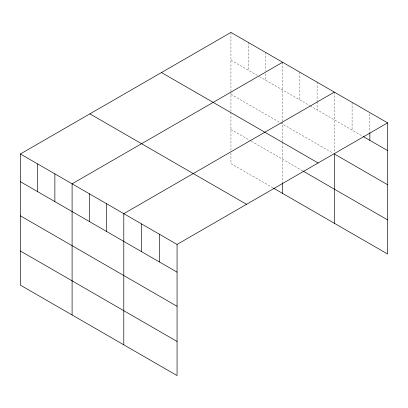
<?xml version="1.0" encoding="UTF-8"?>
<svg xmlns="http://www.w3.org/2000/svg" width="408" height="408" viewBox="0 0 408 408"><rect width="100%" height="100%" fill="white"/><g stroke="black" fill="none" stroke-linecap="round" stroke-linejoin="round"><path stroke-width="0.31" stroke-dasharray="2.04 1.53" d="M230.943 32.421L230.943 91.122M230.943 60.149L257.331 75.383M259.483 76.627L309.565 105.544M310.106 105.851L362.85 136.308M230.943 94.279L279.949 122.573M280.485 122.885L333.26 153.352M230.943 129.448L250.869 140.949M251.404 141.26L302.563 170.794M272.947 187.828L230.943 163.577L230.943 151.567M369.847 113.878L369.847 132.151M352.089 102.367L352.089 130.096M334.336 92.116L334.336 152.709M317.103 82.166L317.103 101.072M317.103 101.704L317.103 109.895M299.87 72.216L299.87 99.945M282.642 62.271L282.642 120.967M282.642 121.599L282.642 141.709M282.642 142.336L282.642 182.044M265.409 52.321L265.409 71.227M265.409 73.746L265.409 80.05M248.176 42.371L248.176 70.099M230.943 91.754L230.943 111.236M230.943 112.491L230.943 150.934"/><path stroke-width="0.61" d="M387.6 122.869L177.057 244.423L177.057 375.579L20.4 285.131L20.4 153.979L230.943 32.421L387.6 122.869L387.6 254.021L273.488 188.139M282.642 62.271L72.099 183.824L72.099 314.981M334.336 92.116L123.792 213.67L123.792 344.826M363.39 136.619L387.6 150.593M387.6 184.727L334.336 153.974L334.336 223.273M161.466 72.537L318.123 162.981M303.103 171.105L387.6 219.892M89.877 113.863L246.534 204.311M20.4 153.979L177.057 244.423M20.4 181.708L177.057 272.151M20.4 215.837L177.057 306.28M20.4 251.002L177.057 341.445M369.847 132.784L369.847 140.347M282.642 182.677L282.642 193.423M159.304 234.172L159.304 261.9M141.55 223.921L141.55 251.649M106.559 203.725L106.559 231.448M89.332 193.774L89.332 221.503M54.866 173.874L54.866 201.603M37.633 163.929L37.633 191.653"/></g></svg>
